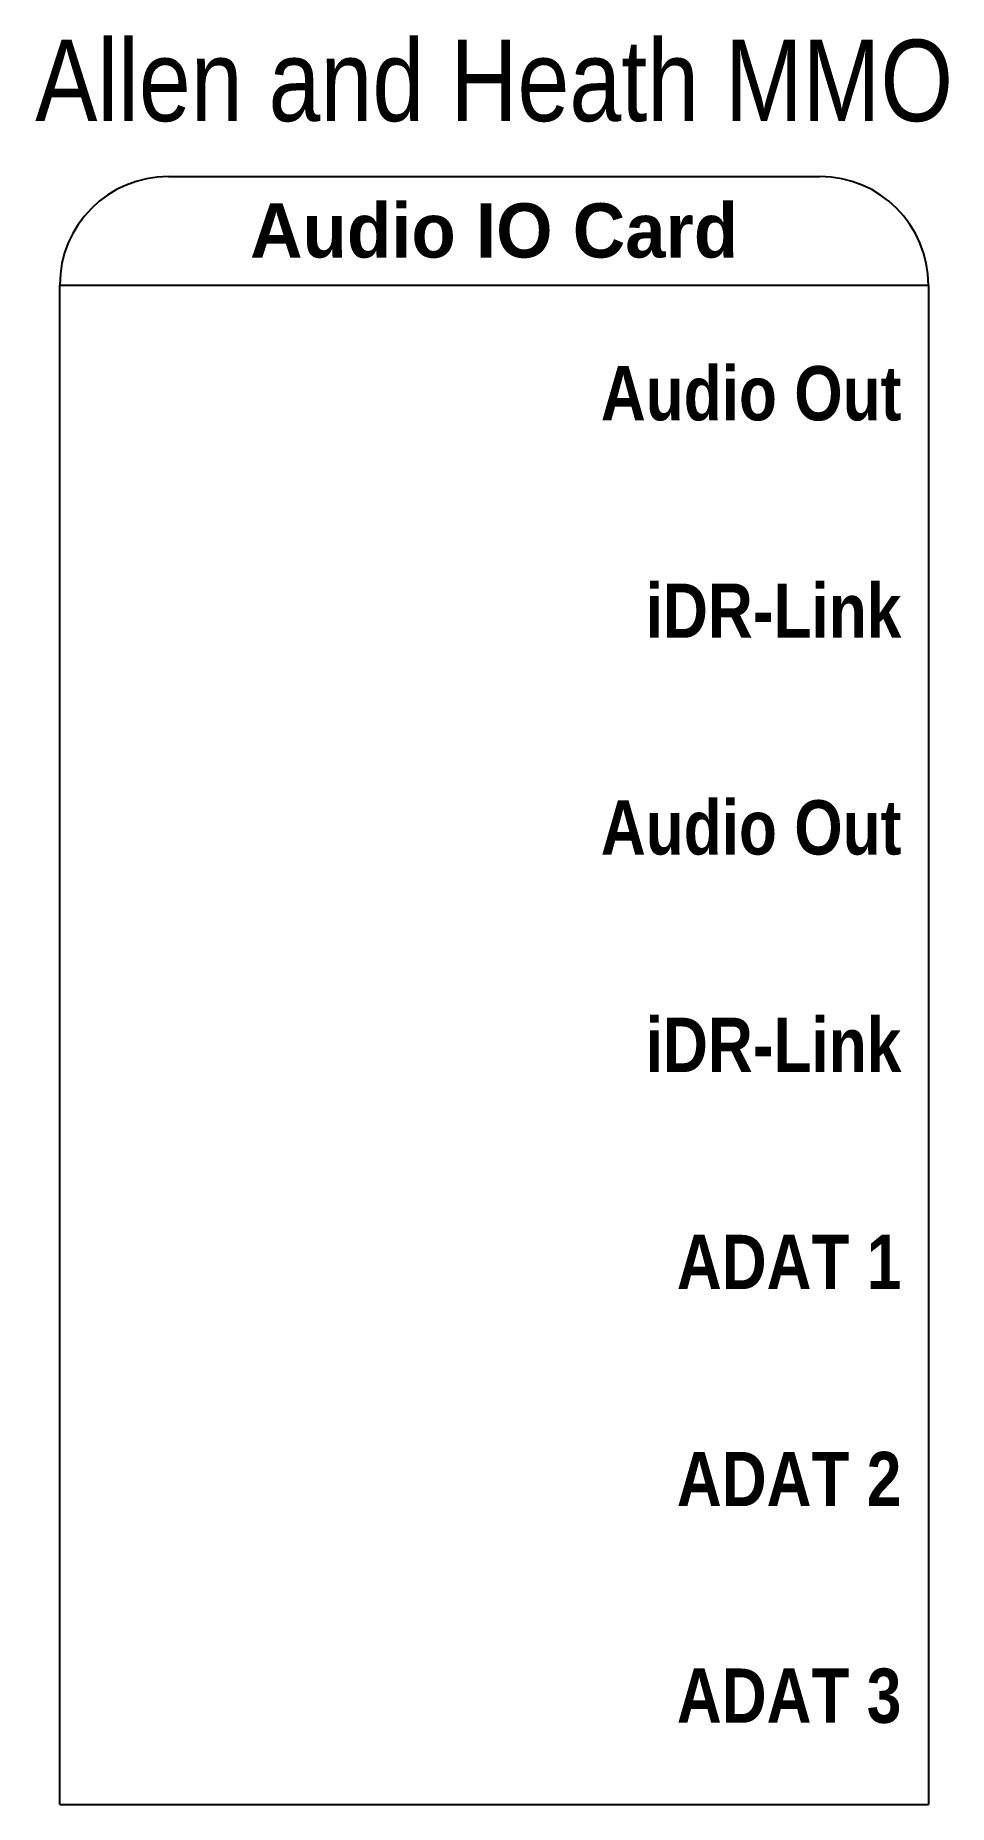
# Model space of a CAD drawing. Header units: inches. Extents: x -0.4 to 16.4, y 0 to 32.6.
import ezdxf

# ---------------------------------------------------------------- set-up
doc = ezdxf.new("R2010")
doc.units = ezdxf.units.IN
doc.header["$MEASUREMENT"] = 0
doc.layers.add('Equipment', color=178, linetype='Continuous', lineweight=25, true_color=0x000000)
doc.layers.add('Text', color=178, linetype='Continuous', lineweight=25, true_color=0x000000)
doc.styles.add('textstyle0', font='')
doc.styles.add('textstyle1', font='')
doc.styles.add('textstyle2', font='')
doc.styles.add('textstyle3', font='')
doc.styles.add('textstyle4', font='')
doc.styles.add('textstyle5', font='')
doc.styles.add('textstyle6', font='Standard')
doc.styles.add('textstyle7', font='')
doc.styles.add('textstyle8', font='')
doc.styles.get('textstyle0').set_extended_font_data('Ubuntu Condensed')
doc.styles.get('textstyle1').set_extended_font_data('Ubuntu Condensed')
doc.styles.get('textstyle2').set_extended_font_data('Ubuntu Condensed')
doc.styles.get('textstyle3').set_extended_font_data('Ubuntu Condensed')
doc.styles.get('textstyle4').set_extended_font_data('Ubuntu Condensed')
doc.styles.get('textstyle5').set_extended_font_data('Ubuntu Condensed')
doc.styles.get('textstyle7').set_extended_font_data('Ubuntu Condensed')
doc.styles.get('textstyle8').set_extended_font_data('Ubuntu Condensed')

msp = doc.modelspace()

# ---------------------------------------------------------------- linework, layer by layer
at = {"layer": 'Equipment'}
for p, q in [((2, 30), (14, 30)), ((0, 0), (0, 28)), ((0, 28), (16, 28)), ((16, 28), (16, 0)), ((0, 0), (16, 0))]:
    msp.add_line(p, q, dxfattribs=at)
for centre, start, end in [((2, 28), 90, 180), ((14, 28), 0, 90)]:
    msp.add_arc(centre, 2, start, end, dxfattribs=at)

# ---------------------------------------------------------------- texts
at = {"layer": 'Text', "char_height": 1}
for s, insert, attachment_point, style in [('\\fUbuntu Condensed|b0|i0|c0|p0;\\H1.5;Allen and Heath MMO', (8, 31), 8, 'textstyle6'), ('\\fUbuntu|b1|i0|c0|p0;Audio IO Card', (8, 29), 5, 'textstyle7'), ('\\fUbuntu Condensed|b1|i0|c0|p0;Audio Out', (15.5, 26), 6, 'textstyle5'), ('\\fUbuntu Condensed|b1|i0|c0|p0;iDR-Link', (15.5, 22), 6, 'textstyle8'), ('\\fUbuntu Condensed|b1|i0|c0|p0;Audio Out', (15.5, 18), 6, 'textstyle0'), ('\\fUbuntu Condensed|b1|i0|c0|p0;iDR-Link', (15.5, 14), 6, 'textstyle1'), ('\\fUbuntu Condensed|b1|i0|c0|p0;ADAT 1', (15.5, 10), 6, 'textstyle2'), ('\\fUbuntu Condensed|b1|i0|c0|p0;ADAT 2', (15.5, 6), 6, 'textstyle3'), ('\\fUbuntu Condensed|b1|i0|c0|p0;ADAT 3', (15.5, 2), 6, 'textstyle4')]:
    msp.add_mtext(s, dxfattribs=dict(at, insert=insert, attachment_point=attachment_point, style=style))

doc.saveas('drawing.dxf')
